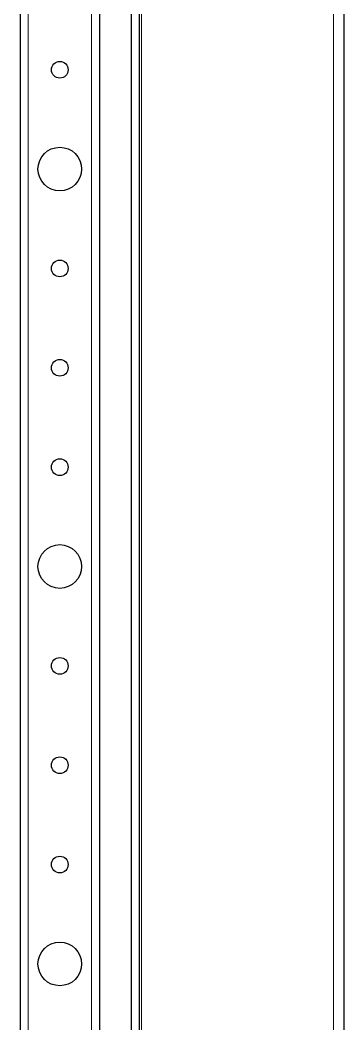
# Model space of a CAD drawing. Header units: millimetres. Extents: x -683 to 2605, y -1229 to 1219.
# Drawn here: x -134.7 to -53.2, y -638.2 to -385.6 of the extents above; entities that cross this region are included whole.
import ezdxf

# ---------------------------------------------------------------- set-up
doc = ezdxf.new("R2010")
doc.units = ezdxf.units.MM

msp = doc.modelspace()

# ---------------------------------------------------------------- linework, layer by layer
at = {"color": 7, "linetype": 'Continuous', "lineweight": 25}
for p, q in [((-106.66, 518.38), (-106.66, -764.62)), ((-104.66, 518.38), (-104.66, -764.62)), ((-53.16, 508.67), (-53.16, -754.9)), ((-134.66, 494.38), (-134.66, -740.62)), ((-114.66, 494.38), (-114.66, -740.62))]:
    msp.add_line(p, q, dxfattribs=at)
at = {"color": 8, "linetype": 'Continuous', "lineweight": 18}
for p, q in [((-104.06, -764.62), (-104.06, 518.38)), ((-55.76, 504.16), (-55.76, -750.4)), ((-132.66, 494.38), (-132.66, -740.62)), ((-116.66, 494.38), (-116.66, -740.62))]:
    msp.add_line(p, q, dxfattribs=at)
at = {"color": 7, "linetype": 'Continuous', "lineweight": 25}
for centre, radius in [((-124.66, -398.12), 2.1), ((-124.66, -423.12), 5.5), ((-124.66, -448.12), 2.1), ((-124.66, -473.12), 2.1), ((-124.66, -498.12), 2.1), ((-124.66, -523.12), 5.5), ((-124.66, -548.12), 2.1), ((-124.66, -573.12), 2.1), ((-124.66, -598.12), 2.1), ((-124.66, -623.12), 5.5)]:
    msp.add_circle(centre, radius, dxfattribs=at)

doc.saveas('drawing.dxf')
